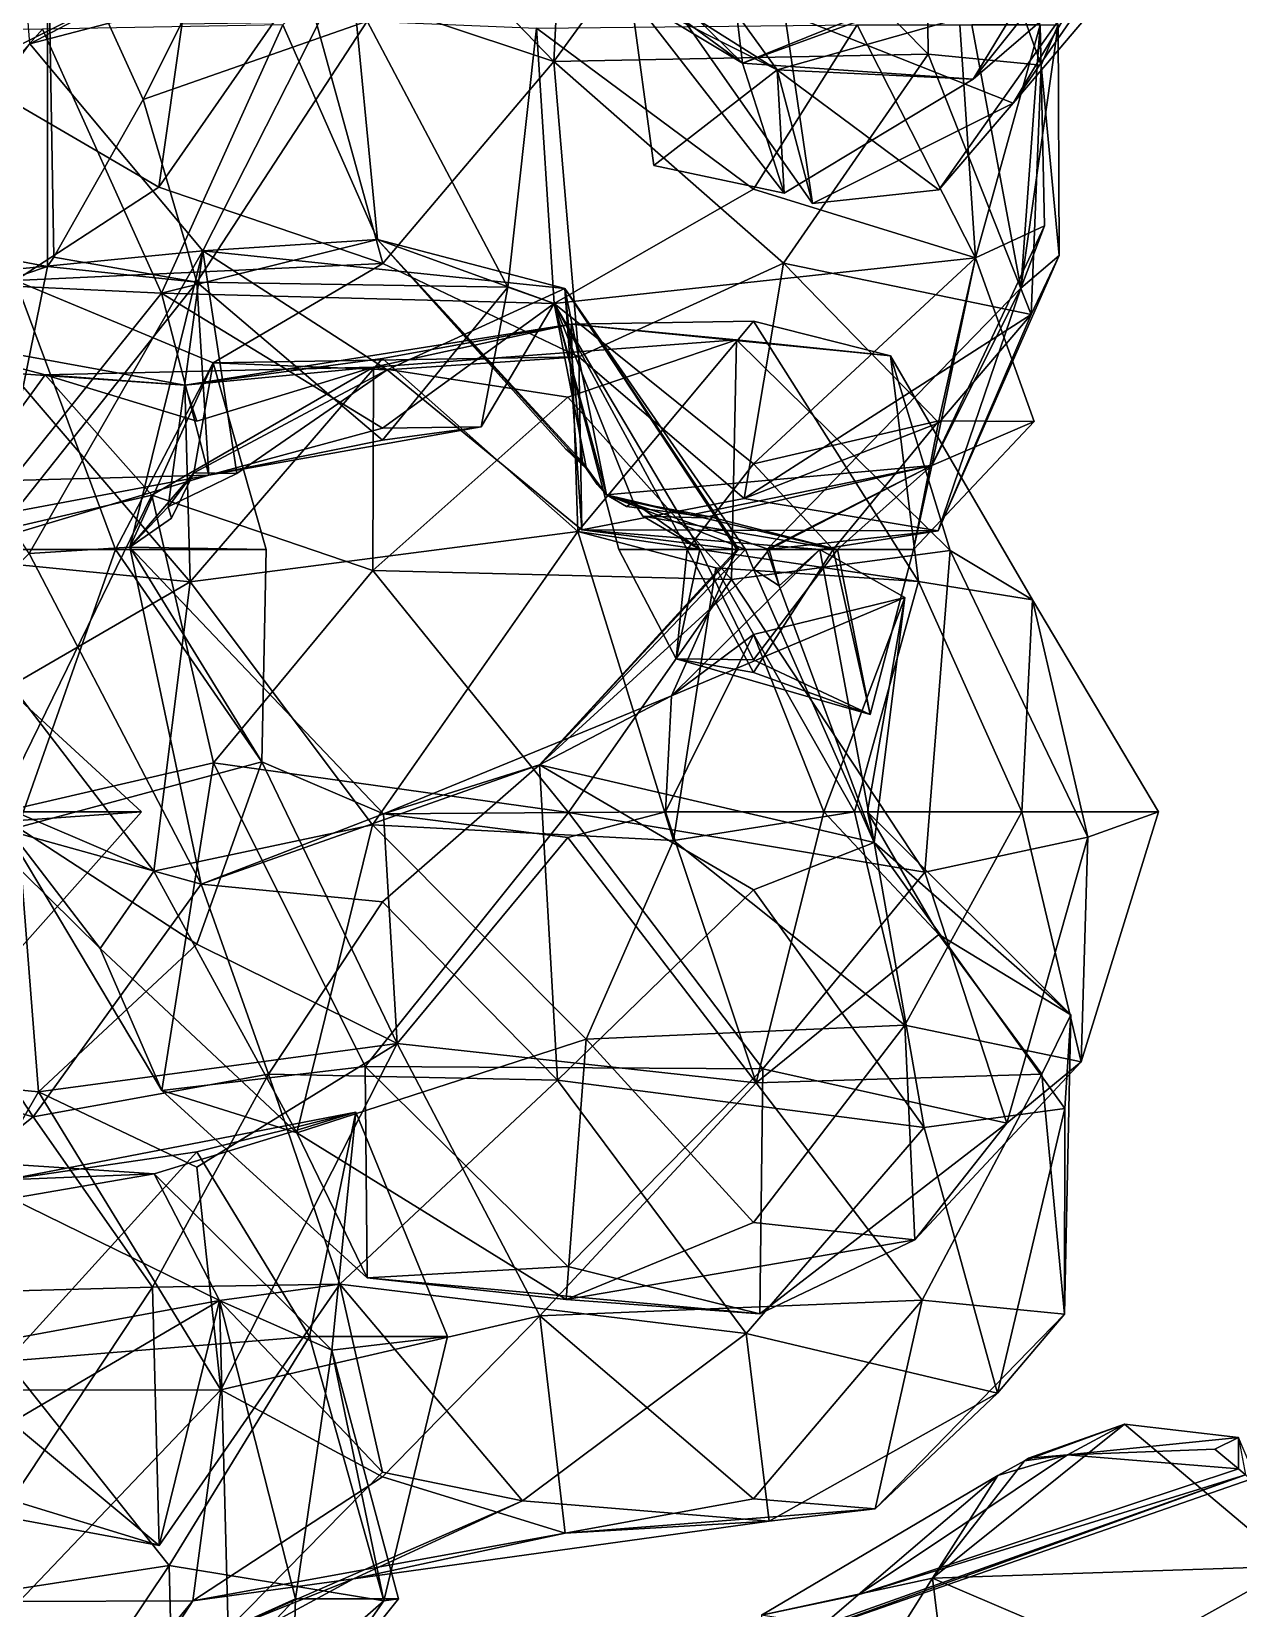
# Model space of a CAD drawing. Extents: x 290083 to 295691, y 4553739 to 4561622.
# Drawn here: x 294318.9 to 294400.9, y 4559351.7 to 4559458.8 of the extents above; entities that cross this region are included whole.
import ezdxf

# ---------------------------------------------------------------- set-up
doc = ezdxf.new("R2010")
doc.units = 0
doc.layers.add('Au_ppm_Pref_-_0_3', color=7, linetype='CONTINUOUS')

msp = doc.modelspace()

# ---------------------------------------------------------------- linework, layer by layer
at = {"layer": 'Au_ppm_Pref_-_0_3'}
for points in [[(294379.58, 4559478.57, 1846.4), (294365.39, 4559471.91, 1841.19), (294379.81, 4559457.28, 1842.2)], [(294387.04, 4559468.45, 1853.07), (294379.58, 4559478.57, 1846.4), (294387.5, 4559456.54, 1847.76)], [(294387.5, 4559456.54, 1847.76), (294379.58, 4559478.57, 1846.4), (294379.81, 4559457.28, 1842.2)], [(294354.39, 4559456.78, 1843.01), (294355.47, 4559477.94, 1847.23), (294342.76, 4559468.85, 1843.94)], [(294365.39, 4559471.91, 1841.19), (294355.47, 4559477.94, 1847.23), (294354.39, 4559456.78, 1843.01)], [(294359.62, 4559461.23, 1829.13), (294369.56, 4559456.22, 1822.48), (294354.56, 4559476.97, 1823.32)], [(294354.56, 4559476.97, 1823.32), (294369.56, 4559456.22, 1822.48), (294362.45, 4559460.7, 1817.43)], [(294317.56, 4559475.61, 1852.57), (294314.29, 4559455.98, 1848.63), (294329.77, 4559463.73, 1852.26)], [(294329.77, 4559463.73, 1852.26), (294318.81, 4559457.98, 1858.02), (294317.56, 4559474.28, 1854.01)], [(294355.35, 4559465.38, 1839.16), (294367.21, 4559456.66, 1835.42), (294348.8, 4559474.7, 1834.4)], [(294359.62, 4559461.23, 1829.13), (294348.8, 4559474.7, 1834.4), (294367.21, 4559456.66, 1835.42)], [(294382.87, 4559455.58, 1829.56), (294388.82, 4559465.4, 1835.25), (294397.24, 4559473.58, 1829.41)], [(294390.49, 4559462.14, 1823.68), (294382.87, 4559455.58, 1829.56), (294397.24, 4559473.58, 1829.41)], [(294379.81, 4559457.28, 1842.2), (294365.39, 4559471.91, 1841.19), (294354.39, 4559456.78, 1843.01)], [(294365.39, 4559471.91, 1841.19), (294367.21, 4559456.66, 1835.42), (294355.35, 4559465.38, 1839.16)], [(294365.39, 4559471.91, 1841.19), (294380.55, 4559461.54, 1840.44), (294367.21, 4559456.66, 1835.42)], [(294390.49, 4559462.14, 1823.68), (294401.49, 4559472.65, 1817.43), (294385.59, 4559453.95, 1816.51)], [(294385.59, 4559453.95, 1816.51), (294401.49, 4559472.65, 1817.43), (294390.89, 4559461.6, 1813.34)], [(294342.76, 4559468.85, 1843.94), (294337.43, 4559462.44, 1847.04), (294354.39, 4559456.78, 1843.01)], [(294305.56, 4559459.49, 1888.33), (294320, 4559468.5, 1885.67), (294305.88, 4559457.3, 1888.14)], [(294320, 4559468.5, 1885.67), (294312.44, 4559444.26, 1886.54), (294305.88, 4559457.3, 1888.14)], [(294320, 4559468.5, 1885.67), (294320, 4559442.86, 1885.03), (294312.44, 4559444.26, 1886.54)], [(294320.44, 4559443.49, 1885.03), (294320, 4559442.86, 1885.03), (294320, 4559468.5, 1885.67)], [(294326.51, 4559454.2, 1885.14), (294320.44, 4559443.49, 1885.03), (294320, 4559468.5, 1885.67)], [(294329.09, 4559459.34, 1885.2), (294326.51, 4559454.2, 1885.14), (294320, 4559468.5, 1885.67)], [(294388.65, 4559459.28, 1854.52), (294387.04, 4559468.45, 1853.07), (294387.5, 4559456.54, 1847.76)], [(294382.87, 4559455.58, 1829.56), (294367.21, 4559456.66, 1835.42), (294388.82, 4559465.4, 1835.25)], [(294380.55, 4559461.54, 1840.44), (294388.82, 4559465.4, 1835.25), (294367.21, 4559456.66, 1835.42)], [(294327.56, 4559448.25, 1846.09), (294329.77, 4559463.73, 1852.26), (294314.29, 4559455.98, 1848.63)], [(294329.77, 4559463.73, 1852.26), (294340.59, 4559463.68, 1859.47), (294318.81, 4559457.98, 1858.02)], [(294330.55, 4559443.92, 1857.93), (294318.81, 4559457.98, 1858.02), (294340.59, 4559463.68, 1859.47)], [(294337.43, 4559462.44, 1847.04), (294329.77, 4559463.73, 1852.26), (294327.56, 4559448.25, 1846.09)], [(294342.41, 4559444.69, 1865.31), (294330.55, 4559443.92, 1857.93), (294340.59, 4559463.68, 1859.47)], [(294342.41, 4559444.69, 1865.31), (294340.59, 4559463.68, 1859.47), (294336, 4559459.28, 1866.36)], [(294342.79, 4559443.07, 1842.98), (294337.43, 4559462.44, 1847.04), (294327.56, 4559448.25, 1846.09)], [(294354.39, 4559456.78, 1843.01), (294337.43, 4559462.44, 1847.04), (294342.79, 4559443.07, 1842.98)], [(294370.03, 4559447.83, 1828.17), (294359.62, 4559461.23, 1829.13), (294367.21, 4559456.66, 1835.42)], [(294359.62, 4559461.23, 1829.13), (294370.03, 4559447.83, 1828.17), (294361.19, 4559449.71, 1823.37)], [(294359.62, 4559461.23, 1829.13), (294361.19, 4559449.71, 1823.37), (294369.56, 4559456.22, 1822.48)], [(294382.87, 4559455.58, 1829.56), (294390.49, 4559462.14, 1823.68), (294369.56, 4559456.22, 1822.48)], [(294390.49, 4559462.14, 1823.68), (294380.55, 4559448.06, 1821.17), (294369.56, 4559456.22, 1822.48)], [(294370.07, 4559460.11, 1812.77), (294385.59, 4559453.95, 1816.51), (294390.89, 4559461.6, 1813.34)], [(294390.49, 4559462.14, 1823.68), (294385.59, 4559453.95, 1816.51), (294380.55, 4559448.06, 1821.17)], [(294370.07, 4559460.11, 1812.77), (294362.45, 4559460.7, 1817.43), (294371.97, 4559447.14, 1817.43)], [(294371.97, 4559447.14, 1817.43), (294362.45, 4559460.7, 1817.43), (294369.56, 4559456.22, 1822.48)], [(294370.07, 4559460.11, 1812.77), (294371.97, 4559447.14, 1817.43), (294385.59, 4559453.95, 1816.51)], [(294292.25, 4559458.87, 1871.42), (294304.73, 4559442.14, 1872.17), (294319.68, 4559458.97, 1871.39)], [(294319.68, 4559458.97, 1871.39), (294304.73, 4559442.14, 1872.17), (294327.74, 4559441.04, 1870.06)], [(294336, 4559459.28, 1866.36), (294319.68, 4559458.97, 1871.39), (294327.74, 4559441.04, 1870.06)], [(294326.51, 4559454.2, 1885.14), (294329.09, 4559459.34, 1885.2), (294341.71, 4559459.53, 1881.82)], [(294330.15, 4559441.79, 1882.33), (294326.51, 4559454.2, 1885.14), (294341.71, 4559459.53, 1881.82)], [(294342.41, 4559444.69, 1865.31), (294336, 4559459.28, 1866.36), (294327.74, 4559441.04, 1870.06)], [(294330.15, 4559441.79, 1882.33), (294341.71, 4559459.53, 1881.82), (294351.27, 4559441.46, 1877.89)], [(294353.21, 4559459.04, 1876.17), (294351.27, 4559441.46, 1877.89), (294341.71, 4559459.53, 1881.82)], [(294351.27, 4559441.46, 1877.89), (294353.21, 4559459.04, 1876.17), (294354.41, 4559440.35, 1871.18)], [(294367.95, 4559448.11, 1874.61), (294353.21, 4559459.04, 1876.17), (294374.99, 4559459.28, 1874.21)], [(294367.95, 4559448.11, 1874.61), (294354.41, 4559440.35, 1871.18), (294353.21, 4559459.04, 1876.17)], [(294367.95, 4559448.11, 1874.61), (294374.99, 4559459.28, 1874.21), (294383.03, 4559443.45, 1871.6)], [(294381.97, 4559459.28, 1870.89), (294383.03, 4559443.45, 1871.6), (294374.99, 4559459.28, 1874.21)], [(294381.97, 4559459.28, 1870.89), (294387.42, 4559459.28, 1865.02), (294383.03, 4559443.45, 1871.6)], [(294387.42, 4559459.28, 1865.02), (294382.78, 4559459.28, 1859.01), (294386.12, 4559441.39, 1859.7)], [(294382.78, 4559459.28, 1859.01), (294388.65, 4559459.28, 1854.52), (294386.12, 4559441.39, 1859.7)], [(294387.42, 4559459.28, 1865.02), (294387.72, 4559445.61, 1864.95), (294383.03, 4559443.45, 1871.6)], [(294387.72, 4559445.61, 1864.95), (294387.42, 4559459.28, 1865.02), (294386.12, 4559441.39, 1859.7)], [(294388.72, 4559443.61, 1854), (294386.12, 4559441.39, 1859.7), (294388.65, 4559459.28, 1854.52)], [(294388.72, 4559443.61, 1854), (294388.65, 4559459.28, 1854.52), (294387.5, 4559456.54, 1847.76)], [(294318.81, 4559457.98, 1858.02), (294330.55, 4559443.92, 1857.93), (294306.79, 4559441.58, 1861.64)], [(294379.81, 4559457.28, 1842.2), (294354.39, 4559456.78, 1843.01), (294370, 4559443.08, 1842.69)], [(294379.81, 4559457.28, 1842.2), (294370, 4559443.08, 1842.69), (294386.81, 4559439.6, 1847.21)], [(294387.5, 4559456.54, 1847.76), (294379.81, 4559457.28, 1842.2), (294386.81, 4559439.6, 1847.21)], [(294314.29, 4559455.98, 1848.63), (294317.84, 4559441.9, 1841.03), (294327.56, 4559448.25, 1846.09)], [(294354.39, 4559456.78, 1843.01), (294342.79, 4559443.07, 1842.98), (294356.09, 4559436.73, 1846.42)], [(294356.09, 4559436.73, 1846.42), (294370, 4559443.08, 1842.69), (294354.39, 4559456.78, 1843.01)], [(294370.03, 4559447.83, 1828.17), (294369.56, 4559456.22, 1822.48), (294361.19, 4559449.71, 1823.37)], [(294382.87, 4559455.58, 1829.56), (294370.03, 4559447.83, 1828.17), (294367.21, 4559456.66, 1835.42)], [(294370.03, 4559447.83, 1828.17), (294382.87, 4559455.58, 1829.56), (294369.56, 4559456.22, 1822.48)], [(294380.55, 4559448.06, 1821.17), (294371.97, 4559447.14, 1817.43), (294369.56, 4559456.22, 1822.48)], [(294386.81, 4559439.6, 1847.21), (294388.72, 4559443.61, 1854), (294387.5, 4559456.54, 1847.76)], [(294326.51, 4559454.2, 1885.14), (294330.15, 4559441.79, 1882.33), (294320.44, 4559443.49, 1885.03)], [(294385.59, 4559453.95, 1816.51), (294371.97, 4559447.14, 1817.43), (294380.55, 4559448.06, 1821.17)], [(294327.56, 4559448.25, 1846.09), (294317.84, 4559441.9, 1841.03), (294342.79, 4559443.07, 1842.98)], [(294367.95, 4559448.11, 1874.61), (294383.03, 4559443.45, 1871.6), (294354.41, 4559440.35, 1871.18)], [(294380.07, 4559429.35, 1865.12), (294383.03, 4559443.45, 1871.6), (294387.72, 4559445.61, 1864.95)], [(294387.72, 4559445.61, 1864.95), (294386.12, 4559441.39, 1859.7), (294380.07, 4559429.35, 1865.12)], [(294312.44, 4559444.26, 1886.54), (294320, 4559442.86, 1885.03), (294315.24, 4559441.26, 1885.92)], [(294342.41, 4559444.69, 1865.31), (294327.74, 4559441.04, 1870.06), (294354.41, 4559440.35, 1871.18)], [(294342.41, 4559444.69, 1865.31), (294355.15, 4559441.36, 1859.02), (294330.55, 4559443.92, 1857.93)], [(294342.41, 4559444.69, 1865.31), (294356.61, 4559429.12, 1865.15), (294355.2, 4559430.44, 1865.01)], [(294342.41, 4559444.69, 1865.31), (294354.41, 4559440.35, 1871.18), (294356.61, 4559429.12, 1865.15)], [(294342.41, 4559444.69, 1865.31), (294356.34, 4559429.57, 1864.77), (294355.15, 4559441.36, 1859.02)], [(294342.41, 4559444.69, 1865.31), (294355.2, 4559430.44, 1865.01), (294356.34, 4559429.57, 1864.77)], [(294306.79, 4559441.58, 1861.64), (294330.55, 4559443.92, 1857.93), (294318.76, 4559423.37, 1859.34)], [(294342.79, 4559443.07, 1842.98), (294317.84, 4559441.9, 1841.03), (294331.26, 4559436.32, 1847.2)], [(294325.59, 4559423.8, 1852.69), (294318.76, 4559423.37, 1859.34), (294330.55, 4559443.92, 1857.93)], [(294330.15, 4559441.79, 1882.33), (294320, 4559442.86, 1885.03), (294320.44, 4559443.49, 1885.03)], [(294330.55, 4559443.92, 1857.93), (294328.2, 4559426.54, 1853.03), (294325.59, 4559423.8, 1852.69)], [(294328.2, 4559426.54, 1853.03), (294330.55, 4559443.92, 1857.93), (294332.86, 4559428.8, 1852.82)], [(294330.55, 4559443.92, 1857.93), (294343.07, 4559435.83, 1853.02), (294332.86, 4559428.8, 1852.82)], [(294343.07, 4559435.83, 1853.02), (294330.55, 4559443.92, 1857.93), (294355.15, 4559441.36, 1859.02)], [(294342.79, 4559443.07, 1842.98), (294331.26, 4559436.32, 1847.2), (294356.09, 4559436.73, 1846.42)], [(294383.03, 4559443.45, 1871.6), (294367.95, 4559429.46, 1872.83), (294354.41, 4559440.35, 1871.18)], [(294367.32, 4559427.11, 1847.19), (294370, 4559443.08, 1842.69), (294356.09, 4559436.73, 1846.42)], [(294367.32, 4559427.11, 1847.19), (294380.55, 4559432.25, 1844.06), (294370, 4559443.08, 1842.69)], [(294367.95, 4559429.46, 1872.83), (294383.03, 4559443.45, 1871.6), (294380.55, 4559432.37, 1873.92)], [(294386.81, 4559439.6, 1847.21), (294370, 4559443.08, 1842.69), (294380.55, 4559432.25, 1844.06)], [(294387.01, 4559432.33, 1870.89), (294383.03, 4559443.45, 1871.6), (294380.07, 4559429.35, 1865.12)], [(294380.49, 4559424.9, 1853.04), (294386.12, 4559441.39, 1859.7), (294388.72, 4559443.61, 1854)], [(294380.49, 4559424.9, 1853.04), (294388.72, 4559443.61, 1854), (294386.81, 4559439.6, 1847.21)], [(294387.01, 4559432.33, 1870.89), (294380.55, 4559432.37, 1873.92), (294383.03, 4559443.45, 1871.6)], [(294304.73, 4559442.14, 1872.17), (294317.56, 4559428.33, 1872.45), (294327.74, 4559441.04, 1870.06)], [(294324.63, 4559423.64, 1842.06), (294317.84, 4559441.9, 1841.03), (294314.74, 4559423.64, 1836.58)], [(294315.24, 4559441.26, 1885.92), (294320, 4559442.86, 1885.03), (294316.23, 4559424.28, 1882.64)], [(294316.23, 4559424.28, 1882.64), (294320, 4559442.86, 1885.03), (294330.15, 4559441.79, 1882.33)], [(294331.26, 4559436.32, 1847.2), (294317.84, 4559441.9, 1841.03), (294324.63, 4559423.64, 1842.06)], [(294330.15, 4559441.79, 1882.33), (294330.97, 4559428.69, 1875.96), (294316.23, 4559424.28, 1882.64)], [(294327.74, 4559441.04, 1870.06), (294317.56, 4559428.33, 1872.45), (294330.97, 4559428.69, 1875.96)], [(294354.41, 4559440.35, 1871.18), (294327.74, 4559441.04, 1870.06), (294342.76, 4559431.87, 1873.63)], [(294330.97, 4559428.69, 1875.96), (294342.76, 4559431.87, 1873.63), (294327.74, 4559441.04, 1870.06)], [(294330.15, 4559441.79, 1882.33), (294342.76, 4559431.06, 1880.29), (294330.97, 4559428.69, 1875.96)], [(294330.15, 4559441.79, 1882.33), (294351.27, 4559441.46, 1877.89), (294342.76, 4559431.06, 1880.29)], [(294349.47, 4559431.96, 1876.83), (294342.76, 4559431.06, 1880.29), (294351.27, 4559441.46, 1877.89)], [(294343.07, 4559435.83, 1853.02), (294355.15, 4559441.36, 1859.02), (294356.3, 4559424.98, 1853.07)], [(294351.27, 4559441.46, 1877.89), (294354.41, 4559440.35, 1871.18), (294349.47, 4559431.96, 1876.83)], [(294357.98, 4559427.35, 1864.95), (294355.15, 4559441.36, 1859.02), (294356.34, 4559429.57, 1864.77)], [(294357.98, 4559427.35, 1864.95), (294367.41, 4559423.64, 1859.27), (294355.15, 4559441.36, 1859.02)], [(294367.41, 4559423.64, 1859.27), (294366.97, 4559423.64, 1859.01), (294355.15, 4559441.36, 1859.02)], [(294356.3, 4559424.98, 1853.07), (294355.15, 4559441.36, 1859.02), (294366.82, 4559423.64, 1858.47)], [(294366.82, 4559423.64, 1858.47), (294355.15, 4559441.36, 1859.02), (294366.97, 4559423.64, 1859.01)], [(294380.49, 4559424.9, 1853.04), (294368.85, 4559423.64, 1859.01), (294386.12, 4559441.39, 1859.7)], [(294380.07, 4559429.35, 1865.12), (294386.12, 4559441.39, 1859.7), (294368.85, 4559423.64, 1859.01)], [(294349.47, 4559431.96, 1876.83), (294354.41, 4559440.35, 1871.18), (294342.76, 4559431.87, 1873.63)], [(294356.61, 4559429.12, 1865.15), (294354.41, 4559440.35, 1871.18), (294357.98, 4559427.35, 1864.95)], [(294364.3, 4559423.64, 1869.17), (294359.81, 4559426.85, 1866.63), (294354.41, 4559440.35, 1871.18)], [(294357.98, 4559427.35, 1864.95), (294354.41, 4559440.35, 1871.18), (294359.81, 4559426.85, 1866.63)], [(294367.95, 4559429.46, 1872.83), (294363.44, 4559423.64, 1873.02), (294354.41, 4559440.35, 1871.18)], [(294358.8, 4559423.64, 1870.89), (294354.41, 4559440.35, 1871.18), (294363.44, 4559423.64, 1873.02)], [(294364.3, 4559423.64, 1869.17), (294354.41, 4559440.35, 1871.18), (294358.8, 4559423.64, 1870.89)], [(294306.75, 4559438.92, 1823.37), (294329.33, 4559434.79, 1823.37), (294317.56, 4559435.62, 1827.37)], [(294306.75, 4559438.92, 1823.37), (294311.21, 4559423.64, 1818.29), (294319.86, 4559435.5, 1818.33)], [(294329.33, 4559434.79, 1823.37), (294306.75, 4559438.92, 1823.37), (294319.86, 4559435.5, 1818.33)], [(294355.57, 4559438.93, 1823.1), (294342.76, 4559436.62, 1827.7), (294329.33, 4559434.79, 1823.37)], [(294355.57, 4559438.93, 1823.1), (294329.33, 4559434.79, 1823.37), (294342.14, 4559436.01, 1817.9)], [(294366.81, 4559437.87, 1818.09), (294355.57, 4559438.93, 1823.1), (294342.14, 4559436.01, 1817.9)], [(294355.57, 4559438.93, 1823.1), (294356.03, 4559424.85, 1829.46), (294342.76, 4559436.62, 1827.7)], [(294367.95, 4559439.15, 1828.54), (294356.03, 4559424.85, 1829.46), (294355.57, 4559438.93, 1823.1)], [(294367.95, 4559439.15, 1828.54), (294355.57, 4559438.93, 1823.1), (294377.25, 4559436.79, 1823.37)], [(294366.81, 4559437.87, 1818.09), (294377.25, 4559436.79, 1823.37), (294355.57, 4559438.93, 1823.1)], [(294367.95, 4559439.15, 1828.54), (294379.17, 4559421.47, 1828.89), (294356.03, 4559424.85, 1829.46)], [(294380.49, 4559424.9, 1853.04), (294386.81, 4559439.6, 1847.21), (294367.32, 4559427.11, 1847.19)], [(294367.32, 4559427.11, 1847.19), (294386.81, 4559439.6, 1847.21), (294380.55, 4559432.25, 1844.06)], [(294367.95, 4559439.15, 1828.54), (294377.25, 4559436.79, 1823.37), (294379.17, 4559421.47, 1828.89)], [(294366.81, 4559437.87, 1818.09), (294342.14, 4559436.01, 1817.9), (294355.35, 4559433.99, 1813.99)], [(294366.81, 4559437.87, 1818.09), (294355.35, 4559433.99, 1813.99), (294366.45, 4559421.6, 1812.88)], [(294366.81, 4559437.87, 1818.09), (294366.45, 4559421.6, 1812.88), (294381.31, 4559423.57, 1817.24)], [(294366.81, 4559437.87, 1818.09), (294381.31, 4559423.57, 1817.24), (294377.25, 4559436.79, 1823.37)], [(294342.76, 4559436.62, 1827.7), (294329.7, 4559421.45, 1827.53), (294329.33, 4559434.79, 1823.37)], [(294342.76, 4559436.62, 1827.7), (294356.03, 4559424.85, 1829.46), (294329.7, 4559421.45, 1827.53)], [(294343.07, 4559435.83, 1853.02), (294356.09, 4559436.73, 1846.42), (294331.26, 4559436.32, 1847.2)], [(294343.07, 4559435.83, 1853.02), (294356.3, 4559424.98, 1853.07), (294356.09, 4559436.73, 1846.42)], [(294356.09, 4559436.73, 1846.42), (294356.3, 4559424.98, 1853.07), (294367.32, 4559427.11, 1847.19)], [(294377.25, 4559436.79, 1823.37), (294386.91, 4559420.21, 1823.37), (294379.17, 4559421.47, 1828.89)], [(294377.25, 4559436.79, 1823.37), (294381.31, 4559423.57, 1817.24), (294386.91, 4559420.21, 1823.37)], [(294329.7, 4559421.45, 1827.53), (294307.61, 4559423.64, 1828.06), (294317.56, 4559435.62, 1827.37)], [(294319.86, 4559435.5, 1818.33), (294311.21, 4559423.64, 1818.29), (294327.1, 4559427.32, 1814.77)], [(294329.7, 4559421.45, 1827.53), (294317.56, 4559435.62, 1827.37), (294329.33, 4559434.79, 1823.37)], [(294319.86, 4559435.5, 1818.33), (294342.14, 4559436.01, 1817.9), (294330.16, 4559432.36, 1820.34)], [(294342.14, 4559436.01, 1817.9), (294319.86, 4559435.5, 1818.33), (294327.1, 4559427.32, 1814.77)], [(294319.86, 4559435.5, 1818.33), (294330.16, 4559432.36, 1820.34), (294329.33, 4559434.79, 1823.37)], [(294334.85, 4559423.64, 1847.13), (294331.26, 4559436.32, 1847.2), (294324.63, 4559423.64, 1842.06)], [(294329.94, 4559428.85, 1851.43), (294331.26, 4559436.32, 1847.2), (294325.59, 4559423.8, 1852.69)], [(294325.59, 4559423.8, 1852.69), (294331.26, 4559436.32, 1847.2), (294334.85, 4559423.64, 1847.13)], [(294342.14, 4559436.01, 1817.9), (294327.1, 4559427.32, 1814.77), (294342.11, 4559422.2, 1813.52)], [(294329.33, 4559434.79, 1823.37), (294330.16, 4559432.36, 1820.34), (294342.14, 4559436.01, 1817.9)], [(294343.07, 4559435.83, 1853.02), (294331.26, 4559436.32, 1847.2), (294329.94, 4559428.85, 1851.43)], [(294332.86, 4559428.8, 1852.82), (294343.07, 4559435.83, 1853.02), (294329.94, 4559428.85, 1851.43)], [(294342.14, 4559436.01, 1817.9), (294342.11, 4559422.2, 1813.52), (294355.35, 4559433.99, 1813.99)], [(294355.35, 4559433.99, 1813.99), (294342.11, 4559422.2, 1813.52), (294366.45, 4559421.6, 1812.88)], [(294367.95, 4559429.46, 1872.83), (294380.55, 4559432.37, 1873.92), (294373.36, 4559423.64, 1873.44)], [(294380.55, 4559432.37, 1873.92), (294378.82, 4559423.64, 1870.89), (294373.36, 4559423.64, 1873.44)], [(294380.55, 4559432.37, 1873.92), (294387.01, 4559432.33, 1870.89), (294378.82, 4559423.64, 1870.89)], [(294380.07, 4559429.35, 1865.12), (294378.82, 4559423.64, 1870.89), (294387.01, 4559432.33, 1870.89)], [(294349.47, 4559431.96, 1876.83), (294330.97, 4559428.69, 1875.96), (294342.76, 4559431.06, 1880.29)], [(294330.97, 4559428.69, 1875.96), (294349.47, 4559431.96, 1876.83), (294342.76, 4559431.87, 1873.63)], [(294355.2, 4559430.44, 1865.01), (294356.61, 4559429.12, 1865.15), (294356.34, 4559429.57, 1864.77)], [(294356.34, 4559429.57, 1864.77), (294357.34, 4559428.05, 1864.96), (294357.98, 4559427.35, 1864.95)], [(294356.61, 4559429.12, 1865.15), (294357.34, 4559428.05, 1864.96), (294356.34, 4559429.57, 1864.77)], [(294357.34, 4559428.05, 1864.96), (294356.61, 4559429.12, 1865.15), (294357.98, 4559427.35, 1864.95)], [(294380.07, 4559429.35, 1865.12), (294357.98, 4559427.35, 1864.95), (294363.73, 4559425.99, 1866.14)], [(294357.98, 4559427.35, 1864.95), (294380.07, 4559429.35, 1865.12), (294369.01, 4559423.64, 1859.51)], [(294367.95, 4559429.46, 1872.83), (294373.36, 4559423.64, 1873.44), (294363.44, 4559423.64, 1873.02)], [(294380.07, 4559429.35, 1865.12), (294363.73, 4559425.99, 1866.14), (294364.93, 4559425.87, 1866.29)], [(294380.07, 4559429.35, 1865.12), (294364.93, 4559425.87, 1866.29), (294373.65, 4559423.64, 1868.2)], [(294380.07, 4559429.35, 1865.12), (294368.85, 4559423.64, 1859.01), (294369.01, 4559423.64, 1859.51)], [(294380.07, 4559429.35, 1865.12), (294373.65, 4559423.64, 1868.2), (294378.82, 4559423.64, 1870.89)], [(294330.97, 4559428.69, 1875.96), (294304.51, 4559423.72, 1876.87), (294316.23, 4559424.28, 1882.64)], [(294304.51, 4559423.72, 1876.87), (294330.97, 4559428.69, 1875.96), (294317.56, 4559428.33, 1872.45)], [(294325.59, 4559423.8, 1852.69), (294328.44, 4559425.76, 1852.74), (294329.94, 4559428.85, 1851.43)], [(294328.2, 4559426.54, 1853.03), (294329.94, 4559428.85, 1851.43), (294328.44, 4559425.76, 1852.74)], [(294328.2, 4559426.54, 1853.03), (294332.86, 4559428.8, 1852.82), (294329.94, 4559428.85, 1851.43)], [(294327.1, 4559427.32, 1814.77), (294311.21, 4559423.64, 1818.29), (294316.53, 4559405.72, 1817.28)], [(294331.28, 4559409.14, 1813.13), (294327.1, 4559427.32, 1814.77), (294316.53, 4559405.72, 1817.28)], [(294342.11, 4559422.2, 1813.52), (294327.1, 4559427.32, 1814.77), (294331.28, 4559409.14, 1813.13)], [(294380.49, 4559424.9, 1853.04), (294367.32, 4559427.11, 1847.19), (294356.3, 4559424.98, 1853.07)], [(294357.98, 4559427.35, 1864.95), (294359.32, 4559426.56, 1865.85), (294363.73, 4559425.99, 1866.14)], [(294359.81, 4559426.85, 1866.63), (294359.32, 4559426.56, 1865.85), (294357.98, 4559427.35, 1864.95)], [(294357.98, 4559427.35, 1864.95), (294369.01, 4559423.64, 1859.51), (294367.41, 4559423.64, 1859.27)], [(294359.32, 4559426.56, 1865.85), (294359.81, 4559426.85, 1866.63), (294363.73, 4559425.99, 1866.14)], [(294360.43, 4559425.91, 1866.59), (294359.81, 4559426.85, 1866.63), (294364.3, 4559423.64, 1869.17)], [(294359.81, 4559426.85, 1866.63), (294364.93, 4559425.87, 1866.29), (294363.73, 4559425.99, 1866.14)], [(294364.56, 4559425.79, 1866.32), (294359.81, 4559426.85, 1866.63), (294360.43, 4559425.91, 1866.59)], [(294364.93, 4559425.87, 1866.29), (294359.81, 4559426.85, 1866.63), (294364.56, 4559425.79, 1866.32)], [(294328.2, 4559426.54, 1853.03), (294328.44, 4559425.76, 1852.74), (294325.59, 4559423.8, 1852.69)], [(294373.65, 4559423.64, 1868.2), (294364.56, 4559425.79, 1866.32), (294360.43, 4559425.91, 1866.59)], [(294360.43, 4559425.91, 1866.59), (294364.3, 4559423.64, 1869.17), (294373.65, 4559423.64, 1868.2)], [(294364.93, 4559425.87, 1866.29), (294364.56, 4559425.79, 1866.32), (294373.65, 4559423.64, 1868.2)], [(294329.7, 4559421.45, 1827.53), (294356.03, 4559424.85, 1829.46), (294342.09, 4559404.94, 1827.61)], [(294356.03, 4559424.85, 1829.46), (294362.53, 4559403.88, 1830.81), (294342.09, 4559404.94, 1827.61)], [(294362.53, 4559403.88, 1830.81), (294356.03, 4559424.85, 1829.46), (294365.39, 4559422.4, 1833.63)], [(294365.39, 4559422.4, 1833.63), (294356.03, 4559424.85, 1829.46), (294379.17, 4559421.47, 1828.89)], [(294372.46, 4559423.64, 1856.88), (294380.49, 4559424.9, 1853.04), (294356.3, 4559424.98, 1853.07)], [(294372.46, 4559423.64, 1856.88), (294356.3, 4559424.98, 1853.07), (294366.82, 4559423.64, 1858.47)], [(294380.49, 4559424.9, 1853.04), (294372.46, 4559423.64, 1856.88), (294368.85, 4559423.64, 1859.01)], [(294329.7, 4559421.45, 1827.53), (294317.56, 4559414.39, 1826.46), (294307.61, 4559423.64, 1828.06)], [(294324.63, 4559423.64, 1842.06), (294314.74, 4559423.64, 1836.58), (294317.99, 4559404.76, 1840.83)], [(294324.63, 4559423.64, 1842.06), (294317.99, 4559404.76, 1840.83), (294334.57, 4559409.22, 1846.59)], [(294330.45, 4559400.9, 1857.5), (294318.76, 4559423.37, 1859.34), (294325.59, 4559423.8, 1852.69)], [(294334.85, 4559423.64, 1847.13), (294324.63, 4559423.64, 1842.06), (294334.57, 4559409.22, 1846.59)], [(294330.45, 4559400.9, 1857.5), (294325.59, 4559423.8, 1852.69), (294342.82, 4559405.69, 1853.05)], [(294325.59, 4559423.8, 1852.69), (294334.57, 4559409.22, 1846.59), (294342.82, 4559405.69, 1853.05)], [(294325.59, 4559423.8, 1852.69), (294334.85, 4559423.64, 1847.13), (294334.57, 4559409.22, 1846.59)], [(294367.41, 4559423.64, 1859.27), (294367.95, 4559422.31, 1859.45), (294353.43, 4559409.01, 1859.68)], [(294367.41, 4559423.64, 1859.27), (294353.43, 4559409.01, 1859.68), (294366.97, 4559423.64, 1859.01)], [(294362.39, 4559413.7, 1853.07), (294366.82, 4559423.64, 1858.47), (294353.43, 4559409.01, 1859.68)], [(294366.82, 4559423.64, 1858.47), (294366.97, 4559423.64, 1859.01), (294353.43, 4559409.01, 1859.68)], [(294362.71, 4559416.22, 1870.89), (294358.8, 4559423.64, 1870.89), (294363.44, 4559423.64, 1873.02)], [(294358.8, 4559423.64, 1870.89), (294362.71, 4559416.22, 1870.89), (294364.3, 4559423.64, 1869.17)], [(294372.46, 4559423.64, 1856.88), (294366.82, 4559423.64, 1858.47), (294362.39, 4559413.7, 1853.07)], [(294372.46, 4559423.64, 1856.88), (294362.39, 4559413.7, 1853.07), (294378.24, 4559420.37, 1853.07)], [(294362.71, 4559416.22, 1870.89), (294363.44, 4559423.64, 1873.02), (294367.95, 4559415.28, 1873.68)], [(294362.71, 4559416.22, 1870.89), (294367.95, 4559416.15, 1868.39), (294364.3, 4559423.64, 1869.17)], [(294367.95, 4559415.28, 1873.68), (294363.44, 4559423.64, 1873.02), (294373.36, 4559423.64, 1873.44)], [(294373.65, 4559423.64, 1868.2), (294364.3, 4559423.64, 1869.17), (294367.95, 4559416.15, 1868.39)], [(294369.01, 4559423.64, 1859.51), (294367.95, 4559422.31, 1859.45), (294367.41, 4559423.64, 1859.27)], [(294375.88, 4559412.43, 1870.89), (294367.95, 4559415.28, 1873.68), (294373.36, 4559423.64, 1873.44)], [(294375.88, 4559412.43, 1870.89), (294373.65, 4559423.64, 1868.2), (294367.95, 4559416.15, 1868.39)], [(294369.01, 4559423.64, 1859.51), (294369.7, 4559421.17, 1859.01), (294367.95, 4559422.31, 1859.45)], [(294372.46, 4559423.64, 1856.88), (294369.7, 4559421.17, 1859.01), (294368.85, 4559423.64, 1859.01)], [(294369.01, 4559423.64, 1859.51), (294368.85, 4559423.64, 1859.01), (294369.7, 4559421.17, 1859.01)], [(294372.46, 4559423.64, 1856.88), (294376.15, 4559403.73, 1857.92), (294369.7, 4559421.17, 1859.01)], [(294372.46, 4559423.64, 1856.88), (294378.24, 4559420.37, 1853.07), (294376.15, 4559403.73, 1857.92)], [(294378.82, 4559423.64, 1870.89), (294375.88, 4559412.43, 1870.89), (294373.36, 4559423.64, 1873.44)], [(294375.88, 4559412.43, 1870.89), (294378.82, 4559423.64, 1870.89), (294373.65, 4559423.64, 1868.2)], [(294330.45, 4559400.9, 1857.5), (294303.84, 4559408.28, 1858.12), (294318.76, 4559423.37, 1859.34)], [(294366.45, 4559421.6, 1812.88), (294379.58, 4559401.72, 1813.32), (294381.31, 4559423.57, 1817.24)], [(294390.67, 4559404.1, 1817.72), (294381.31, 4559423.57, 1817.24), (294379.58, 4559401.72, 1813.32)], [(294390.67, 4559404.1, 1817.72), (294386.91, 4559420.21, 1823.37), (294381.31, 4559423.57, 1817.24)], [(294355.38, 4559405.78, 1811.72), (294342.11, 4559422.2, 1813.52), (294331.28, 4559409.14, 1813.13)], [(294355.38, 4559405.78, 1811.72), (294366.45, 4559421.6, 1812.88), (294342.11, 4559422.2, 1813.52)], [(294367.95, 4559422.31, 1859.45), (294376.15, 4559403.73, 1857.92), (294353.43, 4559409.01, 1859.68)], [(294355.38, 4559405.78, 1811.72), (294379.58, 4559401.72, 1813.32), (294366.45, 4559421.6, 1812.88)], [(294362.53, 4559403.88, 1830.81), (294365.39, 4559422.4, 1833.63), (294374.82, 4559405.82, 1832.55)], [(294379.17, 4559421.47, 1828.89), (294374.82, 4559405.82, 1832.55), (294365.39, 4559422.4, 1833.63)], [(294367.95, 4559422.31, 1859.45), (294369.7, 4559421.17, 1859.01), (294376.15, 4559403.73, 1857.92)], [(294329.7, 4559421.45, 1827.53), (294327.24, 4559401.8, 1826.09), (294317.56, 4559414.39, 1826.46)], [(294342.09, 4559404.94, 1827.61), (294327.24, 4559401.8, 1826.09), (294329.7, 4559421.45, 1827.53)], [(294379.17, 4559421.47, 1828.89), (294386.17, 4559405.82, 1828.56), (294374.82, 4559405.82, 1832.55)], [(294379.17, 4559421.47, 1828.89), (294386.91, 4559420.21, 1823.37), (294386.17, 4559405.82, 1828.56)], [(294378.24, 4559420.37, 1853.07), (294362.39, 4559413.7, 1853.07), (294367.95, 4559417.86, 1849.06)], [(294378.24, 4559420.37, 1853.07), (294367.95, 4559417.86, 1849.06), (294372.74, 4559405.82, 1850.81)], [(294378.24, 4559420.37, 1853.07), (294372.74, 4559405.82, 1850.81), (294375.69, 4559405.82, 1853.07)], [(294378.24, 4559420.37, 1853.07), (294375.69, 4559405.82, 1853.07), (294376.15, 4559403.73, 1857.92)], [(294386.91, 4559420.21, 1823.37), (294395.47, 4559405.82, 1823.37), (294386.17, 4559405.82, 1828.56)], [(294390.67, 4559404.1, 1817.72), (294395.47, 4559405.82, 1823.37), (294386.91, 4559420.21, 1823.37)], [(294314.22, 4559405.82, 1875.04), (294313.39, 4559417.75, 1870.89), (294326.4, 4559405.82, 1870.89)], [(294313.39, 4559417.75, 1870.89), (294314.89, 4559405.82, 1866.2), (294326.4, 4559405.82, 1870.89)], [(294362.39, 4559413.7, 1853.07), (294361.98, 4559405.82, 1850.25), (294367.95, 4559417.86, 1849.06)], [(294367.95, 4559417.86, 1849.06), (294361.98, 4559405.82, 1850.25), (294372.74, 4559405.82, 1850.81)], [(294375.88, 4559412.43, 1870.89), (294362.71, 4559416.22, 1870.89), (294367.95, 4559415.28, 1873.68)], [(294362.71, 4559416.22, 1870.89), (294375.88, 4559412.43, 1870.89), (294367.95, 4559416.15, 1868.39)], [(294317.56, 4559414.39, 1826.46), (294327.24, 4559401.8, 1826.09), (294311.39, 4559408.56, 1823.37)], [(294362.39, 4559413.7, 1853.07), (294353.43, 4559409.01, 1859.68), (294342.82, 4559405.69, 1853.05)], [(294362.39, 4559413.7, 1853.07), (294342.82, 4559405.69, 1853.05), (294361.98, 4559405.82, 1850.25)], [(294316.53, 4559405.72, 1817.28), (294327.77, 4559386.9, 1817.08), (294331.28, 4559409.14, 1813.13)], [(294334.57, 4559409.22, 1846.59), (294317.99, 4559404.76, 1840.83), (294330.16, 4559396.83, 1844.13)], [(294331.28, 4559409.14, 1813.13), (294327.77, 4559386.9, 1817.08), (294341.59, 4559388.53, 1812.81)], [(294334.57, 4559409.22, 1846.59), (294330.16, 4559396.83, 1844.13), (294343.76, 4559390.09, 1845.26)], [(294330.45, 4559400.9, 1857.5), (294353.43, 4559409.01, 1859.68), (294342.76, 4559399.7, 1862.91)], [(294353.43, 4559409.01, 1859.68), (294330.45, 4559400.9, 1857.5), (294342.82, 4559405.69, 1853.05)], [(294355.38, 4559405.78, 1811.72), (294331.28, 4559409.14, 1813.13), (294341.59, 4559388.53, 1812.81)], [(294342.82, 4559405.69, 1853.05), (294334.57, 4559409.22, 1846.59), (294343.76, 4559390.09, 1845.26)], [(294342.76, 4559399.7, 1862.91), (294353.43, 4559409.01, 1859.68), (294354.65, 4559387.59, 1864.24)], [(294353.43, 4559409.01, 1859.68), (294367.95, 4559400.52, 1863.18), (294354.65, 4559387.59, 1864.24)], [(294367.95, 4559400.52, 1863.18), (294353.43, 4559409.01, 1859.68), (294376.15, 4559403.73, 1857.92)], [(294330.45, 4559400.9, 1857.5), (294319.04, 4559385.11, 1858.37), (294303.84, 4559408.28, 1858.12)], [(294303.84, 4559408.28, 1858.12), (294319.04, 4559385.11, 1858.37), (294304.84, 4559389.13, 1854)], [(294323.59, 4559396.54, 1823.37), (294311.39, 4559408.56, 1823.37), (294327.24, 4559401.8, 1826.09)], [(294311.39, 4559408.56, 1823.37), (294323.59, 4559396.54, 1823.37), (294316.53, 4559405.72, 1817.28)], [(294314.22, 4559405.82, 1875.04), (294326.4, 4559405.82, 1870.89), (294313.86, 4559404.93, 1874.89)], [(294326.4, 4559405.82, 1870.89), (294314.45, 4559392.4, 1870.89), (294313.86, 4559404.93, 1874.89)], [(294314.89, 4559405.82, 1866.2), (294314.45, 4559392.4, 1870.89), (294326.4, 4559405.82, 1870.89)], [(294323.59, 4559396.54, 1823.37), (294327.77, 4559386.9, 1817.08), (294316.53, 4559405.72, 1817.28)], [(294355.38, 4559405.78, 1811.72), (294341.59, 4559388.53, 1812.81), (294368.59, 4559388.36, 1812.22)], [(294355.35, 4559404.08, 1847.71), (294361.98, 4559405.82, 1850.25), (294342.82, 4559405.69, 1853.05)], [(294342.82, 4559405.69, 1853.05), (294343.76, 4559390.09, 1845.26), (294355.35, 4559404.08, 1847.71)], [(294361.98, 4559405.82, 1850.25), (294355.35, 4559404.08, 1847.71), (294368.13, 4559387.41, 1846.68)], [(294355.38, 4559405.78, 1811.72), (294368.59, 4559388.36, 1812.22), (294379.58, 4559401.72, 1813.32)], [(294372.74, 4559405.82, 1850.81), (294361.98, 4559405.82, 1850.25), (294368.13, 4559387.41, 1846.68)], [(294378.24, 4559391.33, 1828.53), (294362.53, 4559403.88, 1830.81), (294374.82, 4559405.82, 1832.55)], [(294372.74, 4559405.82, 1850.81), (294368.13, 4559387.41, 1846.68), (294380.55, 4559397.49, 1849.91)], [(294375.69, 4559405.82, 1853.07), (294372.74, 4559405.82, 1850.81), (294380.55, 4559397.49, 1849.91)], [(294386.17, 4559405.82, 1828.56), (294378.24, 4559391.33, 1828.53), (294374.82, 4559405.82, 1832.55)], [(294376.15, 4559403.73, 1857.92), (294375.69, 4559405.82, 1853.07), (294389.5, 4559392.03, 1853.07)], [(294375.69, 4559405.82, 1853.07), (294380.55, 4559397.49, 1849.91), (294389.5, 4559392.03, 1853.07)], [(294378.24, 4559391.33, 1828.53), (294386.17, 4559405.82, 1828.56), (294390.21, 4559388.85, 1822.8)], [(294395.47, 4559405.82, 1823.37), (294390.21, 4559388.85, 1822.8), (294386.17, 4559405.82, 1828.56)], [(294390.67, 4559404.1, 1817.72), (294390.21, 4559388.85, 1822.8), (294395.47, 4559405.82, 1823.37)], [(294319.39, 4559386.81, 1845.87), (294317.99, 4559404.76, 1840.83), (294303.7, 4559388.32, 1841.55)], [(294330.16, 4559396.83, 1844.13), (294317.99, 4559404.76, 1840.83), (294319.39, 4559386.81, 1845.87)], [(294336.95, 4559384.01, 1824.62), (294327.24, 4559401.8, 1826.09), (294342.09, 4559404.94, 1827.61)], [(294342.09, 4559404.94, 1827.61), (294356.59, 4559390.39, 1828.37), (294336.95, 4559384.01, 1824.62)], [(294342.09, 4559404.94, 1827.61), (294362.53, 4559403.88, 1830.81), (294356.59, 4559390.39, 1828.37)], [(294368.13, 4559387.41, 1846.68), (294355.35, 4559404.08, 1847.71), (294343.76, 4559390.09, 1845.26)], [(294378.24, 4559391.33, 1828.53), (294356.59, 4559390.39, 1828.37), (294362.53, 4559403.88, 1830.81)], [(294367.95, 4559400.52, 1863.18), (294376.15, 4559403.73, 1857.92), (294379.54, 4559384.37, 1863.26)], [(294389.5, 4559392.03, 1853.07), (294389.1, 4559385.66, 1858.49), (294376.15, 4559403.73, 1857.92)], [(294376.15, 4559403.73, 1857.92), (294389.1, 4559385.66, 1858.49), (294379.54, 4559384.37, 1863.26)], [(294390.67, 4559404.1, 1817.72), (294379.58, 4559401.72, 1813.32), (294385.16, 4559384.67, 1816.34)], [(294390.67, 4559404.1, 1817.72), (294385.16, 4559384.67, 1816.34), (294390.21, 4559388.85, 1822.8)], [(294323.59, 4559396.54, 1823.37), (294327.24, 4559401.8, 1826.09), (294336.95, 4559384.01, 1824.62)], [(294368.59, 4559388.36, 1812.22), (294385.16, 4559384.67, 1816.34), (294379.58, 4559401.72, 1813.32)], [(294330.45, 4559400.9, 1857.5), (294335.02, 4559388.01, 1862.66), (294319.04, 4559385.11, 1858.37)], [(294330.45, 4559400.9, 1857.5), (294342.76, 4559399.7, 1862.91), (294335.02, 4559388.01, 1862.66)], [(294367.95, 4559400.52, 1863.18), (294379.54, 4559384.37, 1863.26), (294354.65, 4559387.59, 1864.24)], [(294342.76, 4559399.7, 1862.91), (294354.65, 4559387.59, 1864.24), (294335.02, 4559388.01, 1862.66)], [(294380.55, 4559397.49, 1849.91), (294368.13, 4559387.41, 1846.68), (294387.53, 4559388.01, 1849.78)], [(294380.55, 4559397.49, 1849.91), (294387.53, 4559388.01, 1849.78), (294389.5, 4559392.03, 1853.07)], [(294330.16, 4559396.83, 1844.13), (294319.39, 4559386.81, 1845.87), (294343.76, 4559390.09, 1845.26)], [(294323.59, 4559396.54, 1823.37), (294336.95, 4559384.01, 1824.62), (294327.77, 4559386.9, 1817.08)], [(294389.08, 4559371.69, 1853.83), (294389.5, 4559392.03, 1853.07), (294387.53, 4559388.01, 1849.78)], [(294389.5, 4559392.03, 1853.07), (294389.08, 4559371.69, 1853.83), (294389.1, 4559385.66, 1858.49)], [(294356.59, 4559390.39, 1828.37), (294378.24, 4559391.33, 1828.53), (294367.95, 4559377.93, 1826.73)], [(294378.91, 4559376.75, 1821.96), (294367.95, 4559377.93, 1826.73), (294378.24, 4559391.33, 1828.53)], [(294390.21, 4559388.85, 1822.8), (294378.91, 4559376.75, 1821.96), (294378.24, 4559391.33, 1828.53)], [(294343.76, 4559390.09, 1845.26), (294319.39, 4559386.81, 1845.87), (294330.16, 4559381.69, 1843.3)], [(294331.77, 4559366.57, 1845.32), (294343.76, 4559390.09, 1845.26), (294330.16, 4559381.69, 1843.3)], [(294343.76, 4559390.09, 1845.26), (294331.77, 4559366.57, 1845.32), (294353.44, 4559371.58, 1847.5)], [(294355.24, 4559372.7, 1823.16), (294336.95, 4559384.01, 1824.62), (294356.59, 4559390.39, 1828.37)], [(294353.44, 4559371.58, 1847.5), (294368.13, 4559387.41, 1846.68), (294343.76, 4559390.09, 1845.26)], [(294356.59, 4559390.39, 1828.37), (294367.95, 4559377.93, 1826.73), (294355.24, 4559372.7, 1823.16)], [(294303.65, 4559372.89, 1860.25), (294304.84, 4559389.13, 1854), (294319.04, 4559385.11, 1858.37)], [(294303.7, 4559388.32, 1841.55), (294307.69, 4559366.53, 1844.62), (294319.39, 4559386.81, 1845.87)], [(294341.72, 4559374.18, 1817.8), (294341.59, 4559388.53, 1812.81), (294327.77, 4559386.9, 1817.08)], [(294341.59, 4559388.53, 1812.81), (294341.72, 4559374.18, 1817.8), (294355.35, 4559374.93, 1813.07)], [(294341.59, 4559388.53, 1812.81), (294355.35, 4559374.93, 1813.07), (294368.59, 4559388.36, 1812.22)], [(294368.38, 4559371.72, 1817.56), (294368.59, 4559388.36, 1812.22), (294355.35, 4559374.93, 1813.07)], [(294368.59, 4559388.36, 1812.22), (294368.38, 4559371.72, 1817.56), (294385.16, 4559384.67, 1816.34)], [(294385.16, 4559384.67, 1816.34), (294378.91, 4559376.75, 1821.96), (294390.21, 4559388.85, 1822.8)], [(294319.04, 4559385.11, 1858.37), (294335.02, 4559388.01, 1862.66), (294327.13, 4559373.54, 1861.55)], [(294327.13, 4559373.54, 1861.55), (294335.02, 4559388.01, 1862.66), (294339.87, 4559373.75, 1866.2)], [(294354.65, 4559387.59, 1864.24), (294339.87, 4559373.75, 1866.2), (294335.02, 4559388.01, 1862.66)], [(294339.87, 4559373.75, 1866.2), (294354.65, 4559387.59, 1864.24), (294367.45, 4559370.39, 1864.59)], [(294379.4, 4559372.66, 1848.5), (294368.13, 4559387.41, 1846.68), (294353.44, 4559371.58, 1847.5)], [(294367.45, 4559370.39, 1864.59), (294354.65, 4559387.59, 1864.24), (294379.54, 4559384.37, 1863.26)], [(294387.53, 4559388.01, 1849.78), (294368.13, 4559387.41, 1846.68), (294379.4, 4559372.66, 1848.5)], [(294389.08, 4559371.69, 1853.83), (294387.53, 4559388.01, 1849.78), (294379.4, 4559372.66, 1848.5)], [(294331.77, 4559366.57, 1845.32), (294319.39, 4559386.81, 1845.87), (294307.69, 4559366.53, 1844.62)], [(294330.16, 4559381.69, 1843.3), (294319.39, 4559386.81, 1845.87), (294331.77, 4559366.57, 1845.32)], [(294327.77, 4559386.9, 1817.08), (294336.95, 4559384.01, 1824.62), (294341.72, 4559374.18, 1817.8)], [(294327.13, 4559373.54, 1861.55), (294303.65, 4559372.89, 1860.25), (294319.04, 4559385.11, 1858.37)], [(294317.2, 4559380.82, 1881.8), (294340.94, 4559385.43, 1882.77), (294330.16, 4559382.72, 1886.94)], [(294340.94, 4559385.43, 1882.77), (294317.2, 4559380.82, 1881.8), (294327.25, 4559381.24, 1877.71)], [(294340.94, 4559385.43, 1882.77), (294327.25, 4559381.24, 1877.71), (294339.32, 4559369.25, 1876.47)], [(294340.94, 4559385.43, 1882.77), (294337.81, 4559370.19, 1886.38), (294330.16, 4559382.72, 1886.94)], [(294340.94, 4559385.43, 1882.77), (294347.17, 4559370.19, 1882.77), (294337.81, 4559370.19, 1886.38)], [(294347.17, 4559370.19, 1882.77), (294340.94, 4559385.43, 1882.77), (294339.32, 4559369.25, 1876.47)], [(294389.1, 4559385.66, 1858.49), (294384.53, 4559366.34, 1859.59), (294379.54, 4559384.37, 1863.26)], [(294389.1, 4559385.66, 1858.49), (294389.08, 4559371.69, 1853.83), (294384.53, 4559366.34, 1859.59)], [(294336.95, 4559384.01, 1824.62), (294355.24, 4559372.7, 1823.16), (294341.72, 4559374.18, 1817.8)], [(294379.54, 4559384.37, 1863.26), (294384.53, 4559366.34, 1859.59), (294367.45, 4559370.39, 1864.59)], [(294368.38, 4559371.72, 1817.56), (294378.91, 4559376.75, 1821.96), (294385.16, 4559384.67, 1816.34)], [(294307.1, 4559382.57, 1877.63), (294327.25, 4559381.24, 1877.71), (294317.2, 4559380.82, 1881.8)], [(294307.1, 4559382.57, 1877.63), (294317.56, 4559379.55, 1873.71), (294327.25, 4559381.24, 1877.71)], [(294317.2, 4559380.82, 1881.8), (294330.16, 4559382.72, 1886.94), (294317.25, 4559368.52, 1887.05)], [(294337.81, 4559370.19, 1886.38), (294317.25, 4559368.52, 1887.05), (294330.16, 4559382.72, 1886.94)], [(294317.56, 4559379.55, 1873.71), (294331.68, 4559372.62, 1870.53), (294327.25, 4559381.24, 1877.71)], [(294327.25, 4559381.24, 1877.71), (294331.68, 4559372.62, 1870.53), (294339.32, 4559369.25, 1876.47)], [(294308.44, 4559368.36, 1871.38), (294331.68, 4559372.62, 1870.53), (294317.56, 4559379.55, 1873.71)], [(294355.24, 4559372.7, 1823.16), (294367.95, 4559377.93, 1826.73), (294378.91, 4559376.75, 1821.96)], [(294355.24, 4559372.7, 1823.16), (294378.91, 4559376.75, 1821.96), (294368.38, 4559371.72, 1817.56)], [(294341.72, 4559374.18, 1817.8), (294368.38, 4559371.72, 1817.56), (294355.35, 4559374.93, 1813.07)], [(294327.13, 4559373.54, 1861.55), (294317.56, 4559359.07, 1861.24), (294303.65, 4559372.89, 1860.25)], [(294327.6, 4559355.99, 1864.95), (294317.56, 4559359.07, 1861.24), (294327.13, 4559373.54, 1861.55)], [(294327.6, 4559355.99, 1864.95), (294327.13, 4559373.54, 1861.55), (294339.87, 4559373.75, 1866.2)], [(294339.87, 4559373.75, 1866.2), (294331.68, 4559372.62, 1870.53), (294327.6, 4559355.99, 1864.95)], [(294342.76, 4559360.98, 1868.02), (294331.68, 4559372.62, 1870.53), (294339.87, 4559373.75, 1866.2)], [(294342.76, 4559360.98, 1868.02), (294339.87, 4559373.75, 1866.2), (294352.26, 4559359.03, 1864.19)], [(294339.87, 4559373.75, 1866.2), (294367.45, 4559370.39, 1864.59), (294352.26, 4559359.03, 1864.19)], [(294355.24, 4559372.7, 1823.16), (294368.38, 4559371.72, 1817.56), (294341.72, 4559374.18, 1817.8)], [(294317.56, 4559364.34, 1866.9), (294331.68, 4559372.62, 1870.53), (294308.44, 4559368.36, 1871.38)], [(294327.6, 4559355.99, 1864.95), (294331.68, 4559372.62, 1870.53), (294317.56, 4559364.34, 1866.9)], [(294336.85, 4559352.37, 1871.91), (294331.68, 4559372.62, 1870.53), (294332.28, 4559350.31, 1865.08)], [(294331.68, 4559372.62, 1870.53), (294336.85, 4559352.37, 1871.91), (294339.32, 4559369.25, 1876.47)], [(294332.28, 4559350.31, 1865.08), (294331.68, 4559372.62, 1870.53), (294342.76, 4559360.98, 1868.02)], [(294353.44, 4559371.58, 1847.5), (294367.95, 4559359.16, 1849.39), (294379.4, 4559372.66, 1848.5)], [(294379.4, 4559372.66, 1848.5), (294367.95, 4559359.16, 1849.39), (294376.22, 4559358.49, 1853.07)], [(294379.4, 4559372.66, 1848.5), (294376.22, 4559358.49, 1853.07), (294389.08, 4559371.69, 1853.83)], [(294331.77, 4559366.57, 1845.32), (294342.76, 4559360.66, 1849.89), (294353.44, 4559371.58, 1847.5)], [(294355.17, 4559356.82, 1853.52), (294353.44, 4559371.58, 1847.5), (294342.76, 4559360.66, 1849.89)], [(294353.44, 4559371.58, 1847.5), (294355.17, 4559356.82, 1853.52), (294367.95, 4559359.16, 1849.39)], [(294389.08, 4559371.69, 1853.83), (294376.22, 4559358.49, 1853.07), (294384.53, 4559366.34, 1859.59)], [(294328.28, 4559354.63, 1887.07), (294317.25, 4559368.52, 1887.05), (294337.81, 4559370.19, 1886.38)], [(294328.28, 4559354.63, 1887.07), (294337.81, 4559370.19, 1886.38), (294342.86, 4559352.23, 1882.77)], [(294337.81, 4559370.19, 1886.38), (294347.17, 4559370.19, 1882.77), (294342.86, 4559352.23, 1882.77)], [(294347.17, 4559370.19, 1882.77), (294339.32, 4559369.25, 1876.47), (294342.86, 4559352.23, 1882.77)], [(294352.26, 4559359.03, 1864.19), (294367.45, 4559370.39, 1864.59), (294369.02, 4559357.65, 1858.58)], [(294367.45, 4559370.39, 1864.59), (294384.53, 4559366.34, 1859.59), (294369.02, 4559357.65, 1858.58)], [(294343.84, 4559352.37, 1876.83), (294339.32, 4559369.25, 1876.47), (294336.85, 4559352.37, 1871.91)], [(294339.32, 4559369.25, 1876.47), (294343.84, 4559352.37, 1876.83), (294342.86, 4559352.23, 1882.77)], [(294304.59, 4559350.99, 1887.79), (294317.25, 4559368.52, 1887.05), (294328.28, 4559354.63, 1887.07)], [(294331.77, 4559366.57, 1845.32), (294307.69, 4559366.53, 1844.62), (294318.08, 4559352.18, 1846.88)], [(294329.87, 4559352.24, 1853.04), (294331.77, 4559366.57, 1845.32), (294318.08, 4559352.18, 1846.88)], [(294329.87, 4559352.24, 1853.04), (294342.76, 4559360.66, 1849.89), (294331.77, 4559366.57, 1845.32)], [(294384.53, 4559366.34, 1859.59), (294376.22, 4559358.49, 1853.07), (294369.02, 4559357.65, 1858.58)], [(294327.6, 4559355.99, 1864.95), (294317.56, 4559364.34, 1866.9), (294307.32, 4559359.74, 1866.29)], [(294380.12, 4559353.76, 1887.86), (294393.15, 4559364.24, 1890.69), (294386.35, 4559361.75, 1894.55)], [(294380.12, 4559353.76, 1887.86), (294404.61, 4559354.58, 1887.47), (294393.15, 4559364.24, 1890.69)], [(294386.35, 4559361.75, 1894.55), (294393.15, 4559364.24, 1890.69), (294386.63, 4559361.93, 1894.53)], [(294389.29, 4559362.15, 1894.64), (294386.63, 4559361.93, 1894.53), (294393.15, 4559364.24, 1890.69)], [(294389.29, 4559362.15, 1894.64), (294393.15, 4559364.24, 1890.69), (294400.89, 4559363.32, 1894.64)], [(294393.15, 4559364.24, 1890.69), (294404.61, 4559354.58, 1887.47), (294400.89, 4559363.32, 1894.64)], [(294400.89, 4559363.32, 1894.64), (294399.28, 4559362.54, 1895.15), (294389.29, 4559362.15, 1894.64)], [(294399.28, 4559362.54, 1895.15), (294400.89, 4559363.32, 1894.64), (294400.89, 4559361.19, 1895.47)], [(294400.89, 4559361.19, 1895.47), (294400.89, 4559363.32, 1894.64), (294401.37, 4559360.79, 1895.57)], [(294375.06, 4559352.63, 1895.47), (294384.54, 4559360.74, 1894.62), (294389.29, 4559362.15, 1894.64)], [(294375.06, 4559352.63, 1895.47), (294389.29, 4559362.15, 1894.64), (294400.89, 4559361.19, 1895.47)], [(294384.54, 4559360.74, 1894.62), (294380.12, 4559353.76, 1887.86), (294386.35, 4559361.75, 1894.55)], [(294386.35, 4559361.75, 1894.55), (294389.29, 4559362.15, 1894.64), (294384.54, 4559360.74, 1894.62)], [(294389.29, 4559362.15, 1894.64), (294386.35, 4559361.75, 1894.55), (294386.63, 4559361.93, 1894.53)], [(294399.28, 4559362.54, 1895.15), (294400.89, 4559361.19, 1895.47), (294389.29, 4559362.15, 1894.64)], [(294329.87, 4559352.24, 1853.04), (294355.17, 4559356.82, 1853.52), (294342.76, 4559360.66, 1849.89)], [(294352.26, 4559359.03, 1864.19), (294332.28, 4559350.31, 1865.08), (294342.76, 4559360.98, 1868.02)], [(294368.5, 4559351.25, 1894.37), (294384.54, 4559360.74, 1894.62), (294375.06, 4559352.63, 1895.47)], [(294368.5, 4559351.25, 1894.37), (294380.12, 4559353.76, 1887.86), (294384.54, 4559360.74, 1894.62)], [(294370, 4559349.45, 1895.73), (294372.66, 4559350.58, 1895.69), (294401.37, 4559360.79, 1895.57)], [(294370, 4559349.45, 1895.73), (294401.37, 4559360.79, 1895.57), (294401.67, 4559360.47, 1895.65)], [(294370, 4559349.45, 1895.73), (294401.67, 4559360.47, 1895.65), (294410.21, 4559351.04, 1898.13)], [(294401.37, 4559360.79, 1895.57), (294372.66, 4559350.58, 1895.69), (294375.06, 4559352.63, 1895.47)], [(294401.37, 4559360.79, 1895.57), (294375.06, 4559352.63, 1895.47), (294400.89, 4559361.19, 1895.47)], [(294307.32, 4559359.74, 1866.29), (294317.56, 4559359.07, 1861.24), (294327.6, 4559355.99, 1864.95)], [(294340.79, 4559353.72, 1859.48), (294332.28, 4559350.31, 1865.08), (294352.26, 4559359.03, 1864.19)], [(294340.79, 4559353.72, 1859.48), (294352.26, 4559359.03, 1864.19), (294369.02, 4559357.65, 1858.58)], [(294355.17, 4559356.82, 1853.52), (294376.22, 4559358.49, 1853.07), (294367.95, 4559359.16, 1849.39)], [(294355.17, 4559356.82, 1853.52), (294369.02, 4559357.65, 1858.58), (294376.22, 4559358.49, 1853.07)], [(294340.79, 4559353.72, 1859.48), (294369.02, 4559357.65, 1858.58), (294355.17, 4559356.82, 1853.52)], [(294340.79, 4559353.72, 1859.48), (294355.17, 4559356.82, 1853.52), (294329.87, 4559352.24, 1853.04)], [(294317.56, 4559338.64, 1887.34), (294304.59, 4559350.99, 1887.79), (294328.28, 4559354.63, 1887.07)], [(294328.64, 4559339.77, 1881.74), (294317.56, 4559338.64, 1887.34), (294328.28, 4559354.63, 1887.07)], [(294328.64, 4559339.77, 1881.74), (294328.28, 4559354.63, 1887.07), (294342.86, 4559352.23, 1882.77)], [(294380.12, 4559353.76, 1887.86), (294393.15, 4559348.2, 1884.16), (294404.61, 4559354.58, 1887.47)], [(294404.4, 4559331.33, 1884.48), (294404.61, 4559354.58, 1887.47), (294393.15, 4559348.2, 1884.16)], [(294323.3, 4559344.25, 1859.01), (294332.28, 4559350.31, 1865.08), (294340.79, 4559353.72, 1859.48)], [(294323.3, 4559344.25, 1859.01), (294340.79, 4559353.72, 1859.48), (294329.87, 4559352.24, 1853.04)], [(294368.62, 4559335.4, 1887.26), (294380.12, 4559353.76, 1887.86), (294368.5, 4559351.25, 1894.37)], [(294380.12, 4559353.76, 1887.86), (294368.62, 4559335.4, 1887.26), (294382.99, 4559330.36, 1883.66)], [(294393.15, 4559348.2, 1884.16), (294380.12, 4559353.76, 1887.86), (294382.99, 4559330.36, 1883.66)], [(294318.08, 4559352.18, 1846.88), (294318.14, 4559334.15, 1853.15), (294329.87, 4559352.24, 1853.04)], [(294318.14, 4559334.15, 1853.15), (294323.3, 4559344.25, 1859.01), (294329.87, 4559352.24, 1853.04)], [(294327.51, 4559342.54, 1872.3), (294336.58, 4559343.28, 1876.83), (294336.85, 4559352.37, 1871.91)], [(294327.51, 4559342.54, 1872.3), (294336.85, 4559352.37, 1871.91), (294332.28, 4559350.31, 1865.08)], [(294328.64, 4559339.77, 1881.74), (294342.86, 4559352.23, 1882.77), (294336.58, 4559343.28, 1876.83)], [(294336.58, 4559343.28, 1876.83), (294342.86, 4559352.23, 1882.77), (294343.84, 4559352.37, 1876.83)], [(294336.58, 4559343.28, 1876.83), (294343.84, 4559352.37, 1876.83), (294336.85, 4559352.37, 1871.91)], [(294368.5, 4559351.25, 1894.37), (294375.06, 4559352.63, 1895.47), (294372.66, 4559350.58, 1895.69)]]:
    msp.add_3dface(points, dxfattribs=at)

doc.saveas('drawing.dxf')
